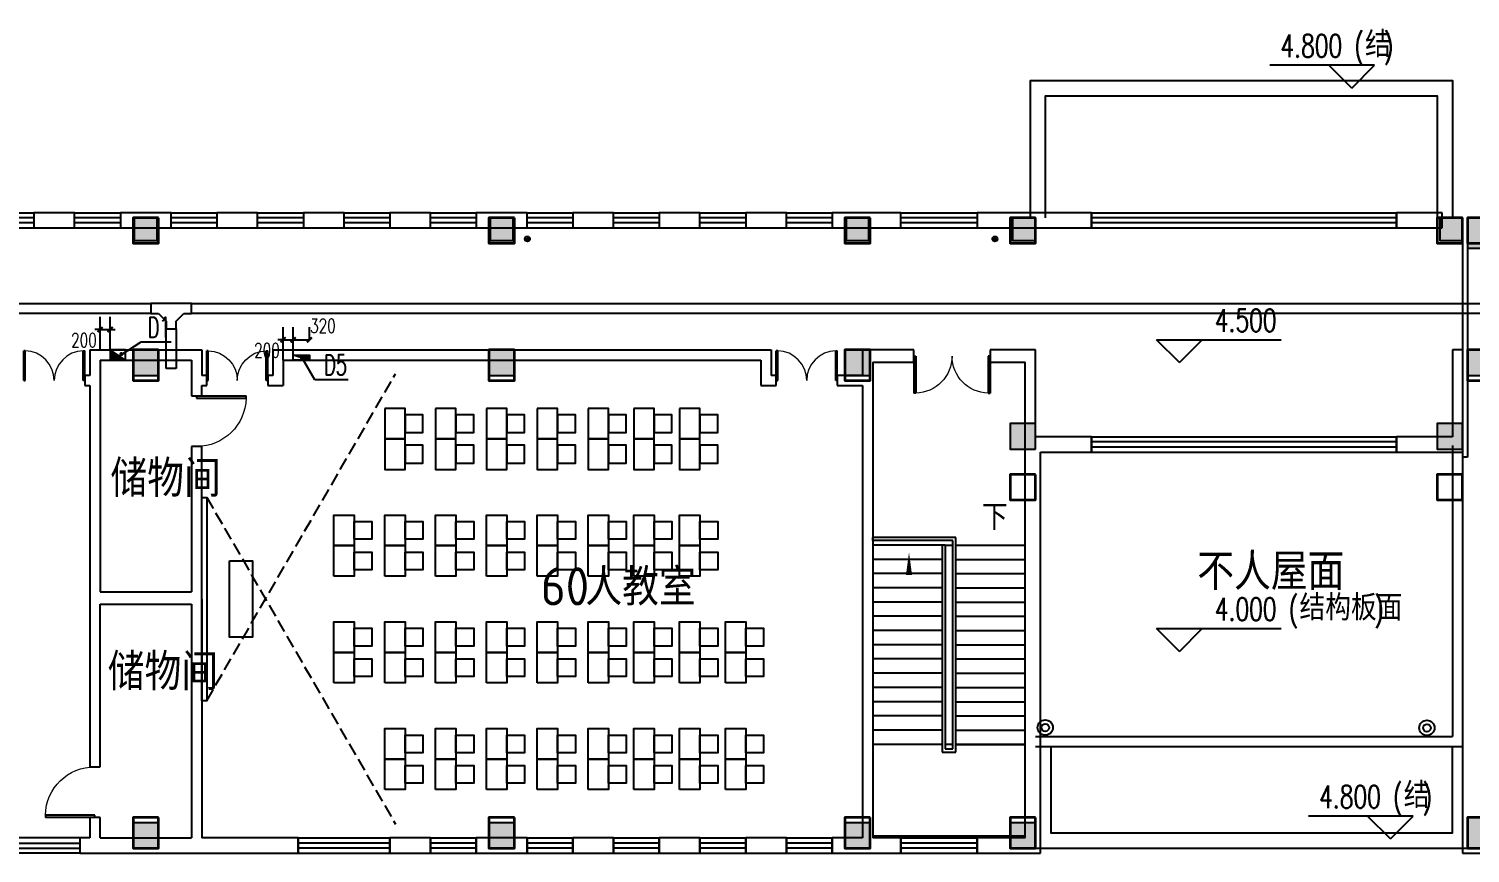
# Model space of a CAD drawing. Extents: x 0 to 302064749, y -59725395 to 1524223.
# Drawn here: x 210621080 to 213456080, y -22032654 to -20410938 of the extents above; entities that cross this region are included whole.
import ezdxf

# ---------------------------------------------------------------- set-up
doc = ezdxf.new("R2010")
doc.units = 0
doc.header["$LTSCALE"] = 1000
doc.linetypes.add('DASH', pattern=[0.35, 0.25, -0.1])
for name, color, linetype in [('0-底图', 7, 'Continuous'), ('A-ANNO-IDEN-LEVL', 3, 'Continuous'), ('A-ANNO-TXT', 7, 'Continuous'), ('CABLETRAY', 4, 'Continuous'), ('COLU', 7, 'Continuous'), ('COLU_HATCH', 251, 'Continuous'), ('DIM_ELEV', 3, 'Continuous'), ('DIM_SYMB', 3, 'Continuous'), ('DOOR_FIRE', 4, 'Continuous'), ('PUB_TEXT', 7, 'Continuous'), ('STAIR', 2, 'Continuous'), ('TEXT', 7, 'Continuous'), ('WALL', 2, 'Continuous'), ('WINDOW', 4, 'Continuous'), ('家具', 8, 'Continuous'), ('排水', 153, 'Continuous'), ('构造做法', 140, 'Continuous'), ('电洞建筑', 20, 'Continuous'), ('看线', 30, 'Continuous')]:
    doc.layers.add(name, color=color, linetype=linetype)
doc.layers.add('砼柱', color=2, linetype='Continuous', lineweight=35)
doc.styles.add('_TCH_DIM', font='SIMPLEX', dxfattribs={"width": 0.8, "height": 5, "bigfont": 'HZTXT'})
doc.styles.add('_TEL_DIM', font='simplex.shx', dxfattribs={"width": 0.8, "height": 3.5, "bigfont": 'gbcbig.shx'})
doc.styles.add('A_DIM_T3', font='simplex.shx', dxfattribs={"width": 0.7, "bigfont": 'gbcbig.shx'})
doc.styles.get("Standard").update_dxf_attribs({"font": 'geniso.shx', "bigfont": 'hztxt.shx'})
doc.dimstyles.new('_TCH_ARCH&&100', dxfattribs={"dimtxt": 280, "dimasz": 100, "dimexe": 250, "dimexo": 300, "dimgap": 135, "dimtad": 1, "dimdec": 0, "dimzin": 0, "dimdsep": 46, "dimtxsty": 'A_DIM_T3', "dimblk": 'ARCHTICK', "dimcen": 0.09, "dimclrt": 7, "dimazin": 2, "dimtfac": 1, "dimtdec": 0, "dimtix": 1, "dimtmove": 2, "dimatfit": 3, "dimfxl": 150, "dimtolj": 1, "dimtzin": 0, "dimarcsym": 0})

# ---------------------------------------------------------------- blocks, each defined once
blk = doc.blocks.new('js')
at = {"layer": '家具', "linetype": 'DASH'}
for points in [[(569568, 805988), (573281, 812418)], [(569568, 809988), (573281, 803558)]]:
    blk.add_lwpolyline(points, dxfattribs=at)
at = {"layer": '家具'}
for points in [[(573068, 811738), (573068, 811138), (573468, 811138), (573468, 811738)], [(574068, 811738), (574068, 811138), (574468, 811138), (574468, 811738)], [(575068, 811738), (575068, 811138), (575468, 811138), (575468, 811738)], [(576068, 811738), (576068, 811138), (576468, 811138), (576468, 811738)], [(577068, 811738), (577068, 811138), (577468, 811138), (577468, 811738)], [(577968, 811738), (577968, 811138), (578368, 811138), (578368, 811738)], [(578868, 811738), (578868, 811138), (579268, 811138), (579268, 811738)], [(573468, 811613), (573468, 811263), (573818, 811263), (573818, 811613)], [(574468, 811613), (574468, 811263), (574818, 811263), (574818, 811613)], [(575468, 811613), (575468, 811263), (575818, 811263), (575818, 811613)], [(576468, 811613), (576468, 811263), (576818, 811263), (576818, 811613)], [(577468, 811613), (577468, 811263), (577818, 811263), (577818, 811613)], [(578368, 811613), (578368, 811263), (578718, 811263), (578718, 811613)], [(579268, 811613), (579268, 811263), (579618, 811263), (579618, 811613)], [(573068, 811138), (573068, 810538), (573468, 810538), (573468, 811138)], [(574068, 811138), (574068, 810538), (574468, 810538), (574468, 811138)], [(575068, 811138), (575068, 810538), (575468, 810538), (575468, 811138)], [(576068, 811138), (576068, 810538), (576468, 810538), (576468, 811138)], [(577068, 811138), (577068, 810538), (577468, 810538), (577468, 811138)], [(577968, 811138), (577968, 810538), (578368, 810538), (578368, 811138)], [(578868, 811138), (578868, 810538), (579268, 810538), (579268, 811138)], [(573468, 811013), (573468, 810663), (573818, 810663), (573818, 811013)], [(574468, 811013), (574468, 810663), (574818, 810663), (574818, 811013)], [(575468, 811013), (575468, 810663), (575818, 810663), (575818, 811013)], [(576468, 811013), (576468, 810663), (576818, 810663), (576818, 811013)], [(577468, 811013), (577468, 810663), (577818, 810663), (577818, 811013)], [(578368, 811013), (578368, 810663), (578718, 810663), (578718, 811013)], [(579268, 811013), (579268, 810663), (579618, 810663), (579618, 811013)], [(569468, 805988), (569468, 809988), (569568, 809988), (569568, 805988)], [(572068, 809038), (572068, 809638), (572468, 809638), (572468, 809038)], [(572468, 809163), (572468, 809513), (572818, 809513), (572818, 809163)], [(573068, 809038), (573068, 809638), (573468, 809638), (573468, 809038)], [(573468, 809163), (573468, 809513), (573818, 809513), (573818, 809163)], [(574068, 809038), (574068, 809638), (574468, 809638), (574468, 809038)], [(574468, 809163), (574468, 809513), (574818, 809513), (574818, 809163)], [(575068, 809038), (575068, 809638), (575468, 809638), (575468, 809038)], [(575468, 809163), (575468, 809513), (575818, 809513), (575818, 809163)], [(576068, 809038), (576068, 809638), (576468, 809638), (576468, 809038)], [(576468, 809163), (576468, 809513), (576818, 809513), (576818, 809163)], [(577068, 809038), (577068, 809638), (577468, 809638), (577468, 809038)], [(577468, 809163), (577468, 809513), (577818, 809513), (577818, 809163)], [(577968, 809038), (577968, 809638), (578368, 809638), (578368, 809038)], [(578368, 809163), (578368, 809513), (578718, 809513), (578718, 809163)], [(578868, 809038), (578868, 809638), (579268, 809638), (579268, 809038)], [(579268, 809163), (579268, 809513), (579618, 809513), (579618, 809163)], [(572068, 808438), (572068, 809038), (572468, 809038), (572468, 808438)], [(572468, 808563), (572468, 808913), (572818, 808913), (572818, 808563)], [(573068, 808438), (573068, 809038), (573468, 809038), (573468, 808438)], [(573468, 808563), (573468, 808913), (573818, 808913), (573818, 808563)], [(574068, 808438), (574068, 809038), (574468, 809038), (574468, 808438)], [(574468, 808563), (574468, 808913), (574818, 808913), (574818, 808563)], [(575068, 808438), (575068, 809038), (575468, 809038), (575468, 808438)], [(575468, 808563), (575468, 808913), (575818, 808913), (575818, 808563)], [(576068, 808438), (576068, 809038), (576468, 809038), (576468, 808438)], [(576468, 808563), (576468, 808913), (576818, 808913), (576818, 808563)], [(577068, 808438), (577068, 809038), (577468, 809038), (577468, 808438)], [(577468, 808563), (577468, 808913), (577818, 808913), (577818, 808563)], [(577968, 808438), (577968, 809038), (578368, 809038), (578368, 808438)], [(578368, 808563), (578368, 808913), (578718, 808913), (578718, 808563)], [(578868, 808438), (578868, 809038), (579268, 809038), (579268, 808438)], [(579268, 808563), (579268, 808913), (579618, 808913), (579618, 808563)], [(570018, 808738), (570468, 808738), (570468, 807238), (570018, 807238)], [(572068, 806938), (572068, 807538), (572468, 807538), (572468, 806938)], [(572468, 807063), (572468, 807413), (572818, 807413), (572818, 807063)], [(573068, 806938), (573068, 807538), (573468, 807538), (573468, 806938)], [(573468, 807063), (573468, 807413), (573818, 807413), (573818, 807063)], [(574068, 806938), (574068, 807538), (574468, 807538), (574468, 806938)], [(574468, 807063), (574468, 807413), (574818, 807413), (574818, 807063)], [(575068, 806938), (575068, 807538), (575468, 807538), (575468, 806938)], [(575468, 807063), (575468, 807413), (575818, 807413), (575818, 807063)], [(576068, 806938), (576068, 807538), (576468, 807538), (576468, 806938)], [(576468, 807063), (576468, 807413), (576818, 807413), (576818, 807063)], [(577068, 806938), (577068, 807538), (577468, 807538), (577468, 806938)], [(577468, 807063), (577468, 807413), (577818, 807413), (577818, 807063)], [(577968, 806938), (577968, 807538), (578368, 807538), (578368, 806938)], [(578368, 807063), (578368, 807413), (578718, 807413), (578718, 807063)], [(578868, 806938), (578868, 807538), (579268, 807538), (579268, 806938)], [(579268, 807063), (579268, 807413), (579618, 807413), (579618, 807063)], [(579768, 806938), (579768, 807538), (580168, 807538), (580168, 806938)], [(580168, 807063), (580168, 807413), (580518, 807413), (580518, 807063)], [(572068, 806338), (572068, 806938), (572468, 806938), (572468, 806338)], [(573068, 806338), (573068, 806938), (573468, 806938), (573468, 806338)], [(574068, 806338), (574068, 806938), (574468, 806938), (574468, 806338)], [(575068, 806338), (575068, 806938), (575468, 806938), (575468, 806338)], [(576068, 806338), (576068, 806938), (576468, 806938), (576468, 806338)], [(577068, 806338), (577068, 806938), (577468, 806938), (577468, 806338)], [(577968, 806338), (577968, 806938), (578368, 806938), (578368, 806338)], [(578868, 806338), (578868, 806938), (579268, 806938), (579268, 806338)], [(579768, 806338), (579768, 806938), (580168, 806938), (580168, 806338)], [(572468, 806463), (572468, 806813), (572818, 806813), (572818, 806463)], [(573468, 806463), (573468, 806813), (573818, 806813), (573818, 806463)], [(574468, 806463), (574468, 806813), (574818, 806813), (574818, 806463)], [(575468, 806463), (575468, 806813), (575818, 806813), (575818, 806463)], [(576468, 806463), (576468, 806813), (576818, 806813), (576818, 806463)], [(577468, 806463), (577468, 806813), (577818, 806813), (577818, 806463)], [(578368, 806463), (578368, 806813), (578718, 806813), (578718, 806463)], [(579268, 806463), (579268, 806813), (579618, 806813), (579618, 806463)], [(580168, 806463), (580168, 806813), (580518, 806813), (580518, 806463)], [(573068, 804838), (573068, 805438), (573468, 805438), (573468, 804838)], [(574068, 804838), (574068, 805438), (574468, 805438), (574468, 804838)], [(575068, 804838), (575068, 805438), (575468, 805438), (575468, 804838)], [(576068, 804838), (576068, 805438), (576468, 805438), (576468, 804838)], [(577068, 804838), (577068, 805438), (577468, 805438), (577468, 804838)], [(577968, 804838), (577968, 805438), (578368, 805438), (578368, 804838)], [(578868, 804838), (578868, 805438), (579268, 805438), (579268, 804838)], [(579768, 804838), (579768, 805438), (580168, 805438), (580168, 804838)], [(573468, 804963), (573468, 805313), (573818, 805313), (573818, 804963)], [(574468, 804963), (574468, 805313), (574818, 805313), (574818, 804963)], [(575468, 804963), (575468, 805313), (575818, 805313), (575818, 804963)], [(576468, 804963), (576468, 805313), (576818, 805313), (576818, 804963)], [(577468, 804963), (577468, 805313), (577818, 805313), (577818, 804963)], [(578368, 804963), (578368, 805313), (578718, 805313), (578718, 804963)], [(579268, 804963), (579268, 805313), (579618, 805313), (579618, 804963)], [(580168, 804963), (580168, 805313), (580518, 805313), (580518, 804963)], [(573068, 804238), (573068, 804838), (573468, 804838), (573468, 804238)], [(573468, 804363), (573468, 804713), (573818, 804713), (573818, 804363)], [(574068, 804238), (574068, 804838), (574468, 804838), (574468, 804238)], [(574468, 804363), (574468, 804713), (574818, 804713), (574818, 804363)], [(575068, 804238), (575068, 804838), (575468, 804838), (575468, 804238)], [(575468, 804363), (575468, 804713), (575818, 804713), (575818, 804363)], [(576068, 804238), (576068, 804838), (576468, 804838), (576468, 804238)], [(576468, 804363), (576468, 804713), (576818, 804713), (576818, 804363)], [(577068, 804238), (577068, 804838), (577468, 804838), (577468, 804238)], [(577468, 804363), (577468, 804713), (577818, 804713), (577818, 804363)], [(577968, 804238), (577968, 804838), (578368, 804838), (578368, 804238)], [(578368, 804363), (578368, 804713), (578718, 804713), (578718, 804363)], [(578868, 804238), (578868, 804838), (579268, 804838), (579268, 804238)], [(579268, 804363), (579268, 804713), (579618, 804713), (579618, 804363)], [(579768, 804238), (579768, 804838), (580168, 804838), (580168, 804238)], [(580168, 804363), (580168, 804713), (580518, 804713), (580518, 804363)]]:
    blk.add_lwpolyline(points, close=True, dxfattribs=at)
blk = doc.blocks.new('ng')
at = {"layer": '排水'}
for p, q in [((345991, 781358), (346091, 781358)), ((346041, 781408), (346041, 781308))]:
    blk.add_line(p, q, dxfattribs=at)
blk.add_circle((346041, 781358), 50, dxfattribs=at)
blk = doc.blocks.new('np')
at = {"layer": '排水'}
for radius in [150, 75]:
    blk.add_circle((345955, 781714), radius, dxfattribs=at)
blk = doc.blocks.new('222222')
at = {"layer": 'COLU_HATCH'}
h = blk.add_hatch(color=256, dxfattribs=at)
h.dxf.hatch_style = 1
h.paths.add_polyline_path([(1271317, 1040141), (1271317, 1040591), (1270867, 1040591), (1270867, 1040141)])
h = blk.add_hatch(color=256, dxfattribs=at)
h.dxf.hatch_style = 1
h.paths.add_polyline_path([(1278317, 1040141), (1278317, 1040591), (1277867, 1040591), (1277867, 1040141)])
h = blk.add_hatch(color=256, dxfattribs=at)
h.dxf.hatch_style = 1
h.paths.add_polyline_path([(1285317, 1040141), (1285317, 1040591), (1284867, 1040591), (1284867, 1040141)])
h = blk.add_hatch(color=256, dxfattribs=at)
h.dxf.hatch_style = 1
h.paths.add_polyline_path([(1288592, 1040141), (1288592, 1040591), (1288142, 1040591), (1288142, 1040141)])
h = blk.add_hatch(color=256, dxfattribs=at)
h.dxf.hatch_style = 1
h.paths.add_polyline_path([(1296992, 1040141), (1296992, 1040591), (1296542, 1040591), (1296542, 1040141)])
h = blk.add_hatch(color=256, dxfattribs=at)
h.dxf.hatch_style = 1
h.paths.add_polyline_path([(1297642, 1039991), (1297642, 1040591), (1297092, 1040591), (1297092, 1039991)])
h = blk.add_hatch(color=256, dxfattribs=at)
h.dxf.hatch_style = 1
h.paths.add_polyline_path([(1271342, 1037491), (1271342, 1037991), (1270842, 1037991), (1270842, 1037491)])
h = blk.add_hatch(color=256, dxfattribs=at)
h.dxf.hatch_style = 1
h.paths.add_polyline_path([(1278342, 1037491), (1278342, 1037991), (1277842, 1037991), (1277842, 1037491)])
h = blk.add_hatch(color=256, dxfattribs=at)
h.dxf.hatch_style = 1
h.paths.add_polyline_path([(1285342, 1037491), (1285342, 1037991), (1284842, 1037991), (1284842, 1037491)])
h = blk.add_hatch(color=256, dxfattribs=at)
h.dxf.hatch_style = 1
h.paths.add_polyline_path([(1297592, 1037491), (1297592, 1037991), (1297092, 1037991), (1297092, 1037491)])
h = blk.add_hatch(color=256, dxfattribs=at)
h.dxf.hatch_style = 1
h.paths.add_polyline_path([(1288592, 1036041), (1288592, 1036541), (1288092, 1036541), (1288092, 1036041)])
h = blk.add_hatch(color=256, dxfattribs=at)
h.dxf.hatch_style = 1
h.paths.add_polyline_path([(1296992, 1036041), (1296992, 1036541), (1296492, 1036541), (1296492, 1036041)])
h = blk.add_hatch(color=256, dxfattribs=at)
h.dxf.hatch_style = 1
h.paths.add_polyline_path([(1271342, 1028191), (1271342, 1028691), (1270842, 1028691), (1270842, 1028191)])
h = blk.add_hatch(color=256, dxfattribs=at)
h.dxf.hatch_style = 1
h.paths.add_polyline_path([(1278342, 1028191), (1278342, 1028691), (1277842, 1028691), (1277842, 1028191)])
h = blk.add_hatch(color=256, dxfattribs=at)
h.dxf.hatch_style = 1
h.paths.add_polyline_path([(1285342, 1028191), (1285342, 1028691), (1284842, 1028691), (1284842, 1028191)])
h = blk.add_hatch(color=256, dxfattribs=at)
h.dxf.hatch_style = 1
h.paths.add_polyline_path([(1288592, 1028191), (1288592, 1028691), (1288092, 1028691), (1288092, 1028191)])
h = blk.add_hatch(color=256, dxfattribs=at)
h.dxf.hatch_style = 1
h.paths.add_polyline_path([(1297642, 1028191), (1297642, 1028791), (1297092, 1028791), (1297092, 1028191)])
at = {"layer": 'COLU'}
for points in [[(1271317, 1040141), (1271317, 1040591), (1270867, 1040591), (1270867, 1040141)], [(1278317, 1040141), (1278317, 1040591), (1277867, 1040591), (1277867, 1040141)], [(1285317, 1040141), (1285317, 1040591), (1284867, 1040591), (1284867, 1040141)], [(1288592, 1040141), (1288592, 1040591), (1288142, 1040591), (1288142, 1040141)], [(1296992, 1040141), (1296992, 1040591), (1296542, 1040591), (1296542, 1040141)], [(1297642, 1039991), (1297642, 1040591), (1297092, 1040591), (1297092, 1039991)], [(1271342, 1037491), (1271342, 1037991), (1270842, 1037991), (1270842, 1037491)], [(1278342, 1037491), (1278342, 1037991), (1277842, 1037991), (1277842, 1037491)], [(1285342, 1037491), (1285342, 1037991), (1284842, 1037991), (1284842, 1037491)], [(1297592, 1037491), (1297592, 1037991), (1297092, 1037991), (1297092, 1037491)], [(1288592, 1036041), (1288592, 1036541), (1288092, 1036541), (1288092, 1036041)], [(1296992, 1036041), (1296992, 1036541), (1296492, 1036541), (1296492, 1036041)], [(1271342, 1028191), (1271342, 1028691), (1270842, 1028691), (1270842, 1028191)], [(1278342, 1028191), (1278342, 1028691), (1277842, 1028691), (1277842, 1028191)], [(1285342, 1028191), (1285342, 1028691), (1284842, 1028691), (1284842, 1028191)], [(1288592, 1028191), (1288592, 1028691), (1288092, 1028691), (1288092, 1028191)], [(1297642, 1028191), (1297642, 1028791), (1297092, 1028791), (1297092, 1028191)]]:
    blk.add_lwpolyline(points, close=True, dxfattribs=at)
blk = doc.blocks.new('sad')
at = {"layer": '砼柱', "lineweight": 35}
for points in [[(2849458, 517356), (2848958, 517356), (2848958, 516856), (2849458, 516856)], [(2856458, 517356), (2855958, 517356), (2855958, 516856), (2856458, 516856)], [(2863458, 517356), (2862958, 517356), (2862958, 516856), (2863458, 516856)], [(2866708, 517356), (2866208, 517356), (2866208, 516856), (2866708, 516856)], [(2875108, 517356), (2874608, 517356), (2874608, 516856), (2875108, 516856)], [(2875708, 517356), (2875208, 517356), (2875208, 516856), (2875708, 516856)], [(2849458, 514756), (2848958, 514756), (2848958, 514156), (2849458, 514156)], [(2856458, 514756), (2855958, 514756), (2855958, 514156), (2856458, 514156)], [(2863458, 514756), (2862958, 514756), (2862958, 514156), (2863458, 514156)], [(2875708, 514756), (2875208, 514756), (2875208, 514156), (2875708, 514156)], [(2866708, 512306), (2866208, 512306), (2866208, 511806), (2866708, 511806)], [(2875108, 512306), (2874608, 512306), (2874608, 511806), (2875108, 511806)], [(2849458, 505556), (2848958, 505556), (2848958, 504956), (2849458, 504956)], [(2856458, 505556), (2855958, 505556), (2855958, 504956), (2856458, 504956)], [(2863458, 505556), (2862958, 505556), (2862958, 504956), (2863458, 504956)], [(2866708, 505556), (2866208, 505556), (2866208, 504956), (2866708, 504956)], [(2875708, 505556), (2875208, 505556), (2875208, 504956), (2875708, 504956)]]:
    blk.add_lwpolyline(points, close=True, dxfattribs=at)
blk = doc.blocks.new('A$C70683537')
at = {"layer": 'TEXT'}
blk.add_blockref('sad', (-2821208, -503056), dxfattribs=at)
blk = doc.blocks.new('$DorLib2D$00000001')
for p, q in [((0.45, 0.975), (0.5, 0.975)), ((0.45, 0), (0.45, 0.975)), ((0.5, 0), (0.5, 0.975)), ((0.5, 0), (0.45, 0))]:
    blk.add_line(p, q)
at = {"lineweight": 13}
blk.add_arc((0.475, 0), 0.975, 91.4693, 180, dxfattribs=at)
blk = doc.blocks.new('$WINLIB2D$00000001')
at = {"color": 0}
for points in [[(-0.5, 0.5), (-0.5, -0.5)], [(-0.5, 0.5), (0.5, 0.5)], [(0.5, -0.5), (0.5, 0.5)], [(0.5, 0.1667), (-0.5, 0.1667)], [(0.5, -0.1667), (-0.5, -0.1667)], [(-0.5, -0.5), (0.5, -0.5)]]:
    blk.add_lwpolyline(points, dxfattribs=at)
blk = doc.blocks.new('$DorLib2D$00000002')
for p, q in [((-0.5, 0), (-0.5, 0.4875)), ((-0.475, 0.4875), (-0.5, 0.4875)), ((-0.475, 0), (-0.475, 0.4875)), ((0.475, 0), (0.475, 0.4875)), ((0.475, 0.4875), (0.5, 0.4875)), ((0.5, 0), (0.5, 0.4875)), ((-0.5, 0), (-0.475, 0)), ((0.5, 0), (0.475, 0))]:
    blk.add_line(p, q)
at = {"lineweight": 13}
for centre, start, end in [((-0.4875, 0), 0, 88.53072), ((0.4875, 0), 91.46928, 180)]:
    blk.add_arc(centre, 0.4875, start, end, dxfattribs=at)
blk = doc.blocks.new('jgfjh')
at = {"layer": 'A-ANNO-IDEN-LEVL'}
for p, q in [((1114382.2, -173593.4), (1112322.2, -173593.4)), ((1113932.2, -174043.4), (1113482.2, -173593.4)), ((1113932.2, -174043.4), (1114382.2, -173593.4)), ((1115143, -188362.9), (1113083, -188362.9)), ((1114693, -188812.9), (1114243, -188362.9)), ((1114693, -188812.9), (1115143, -188362.9))]:
    blk.add_line(p, q, dxfattribs=at)
at = {"layer": 'DIM_ELEV'}
for p, q in [((1110542.8, -179441.9), (1110092.8, -178991.9)), ((1110092.8, -178991.9), (1112543.8, -178991.9)), ((1110542.8, -179441.9), (1110992.8, -178991.9)), ((1110542.8, -185123.9), (1110092.8, -184673.9)), ((1110092.8, -184673.9), (1112543.8, -184673.9)), ((1110542.8, -185123.9), (1110992.8, -184673.9))]:
    blk.add_line(p, q, dxfattribs=at)
at = {"layer": 'DIM_SYMB'}
blk.add_lwpolyline([(1106798.8, -182893.4, 0, 0, 0), (1106798.8, -187853.4, 0, 0, 0), (1105223.8, -187853.4, 0, 0, 0), (1105223.8, -183173.4, 0, 120, 0), (1105223.8, -183623.4, 0, 0, 0)], format="xyseb", dxfattribs=at)
at = {"layer": 'STAIR'}
for p, q in [((1106146.3, -182883.4), (1104511.3, -182883.4)), ((1104511.3, -182943.4), (1104511.3, -182883.4)), ((1106086.3, -182943.4), (1104511.3, -182943.4)), ((1104511.3, -183033.4), (1104511.3, -186953.4)), ((1105876.3, -183033.4), (1104511.3, -183033.4)), ((1105936.3, -183033.4), (1105876.3, -183033.4)), ((1105876.3, -183033.4), (1105876.3, -187103.4)), ((1105936.3, -183033.4), (1105876.3, -183033.4)), ((1105936.3, -183033.4), (1105936.3, -186953.4)), ((1105936.3, -183033.4), (1105936.3, -187043.4)), ((1105936.3, -183033.4), (1106086.3, -183033.4)), ((1106086.3, -187043.4), (1106086.3, -182943.4)), ((1106086.3, -186953.4), (1106086.3, -183033.4)), ((1106146.3, -187103.4), (1106146.3, -182883.4)), ((1106146.3, -183033.4), (1107511.3, -183033.4)), ((1107511.3, -186953.4), (1107511.3, -183033.4)), ((1105876.3, -183313.4), (1104511.3, -183313.4)), ((1106146.3, -183313.4), (1107511.3, -183313.4)), ((1105876.3, -183593.4), (1104511.3, -183593.4)), ((1106146.3, -183593.4), (1107511.3, -183593.4)), ((1105876.3, -183873.4), (1104511.3, -183873.4)), ((1106146.3, -183873.4), (1107511.3, -183873.4)), ((1105876.3, -184153.4), (1104511.3, -184153.4)), ((1106146.3, -184153.4), (1107511.3, -184153.4)), ((1105876.3, -184433.4), (1104511.3, -184433.4)), ((1106146.3, -184433.4), (1107511.3, -184433.4)), ((1105876.3, -184713.4), (1104511.3, -184713.4)), ((1106146.3, -184713.4), (1107511.3, -184713.4)), ((1105876.3, -184993.4), (1104511.3, -184993.4)), ((1106146.3, -184993.4), (1107511.3, -184993.4)), ((1105876.3, -185273.4), (1104511.3, -185273.4)), ((1106146.3, -185273.4), (1107511.3, -185273.4)), ((1105876.3, -185553.4), (1104511.3, -185553.4)), ((1106146.3, -185553.4), (1107511.3, -185553.4)), ((1105876.3, -185833.4), (1104511.3, -185833.4)), ((1106146.3, -185833.4), (1107511.3, -185833.4)), ((1105876.3, -186113.4), (1104511.3, -186113.4)), ((1106146.3, -186113.4), (1107511.3, -186113.4)), ((1105876.3, -186393.4), (1104511.3, -186393.4)), ((1106146.3, -186393.4), (1107511.3, -186393.4)), ((1105876.3, -186673.4), (1104511.3, -186673.4)), ((1106146.3, -186673.4), (1107511.3, -186673.4)), ((1105876.3, -186953.4), (1104511.3, -186953.4)), ((1104511.3, -186953.4), (1104511.3, -188753.4)), ((1105876.3, -186953.4), (1104511.3, -186953.4)), ((1105876.3, -187103.4), (1106146.3, -187103.4)), ((1106086.3, -186953.4), (1105936.3, -186953.4)), ((1105936.3, -187043.4), (1106086.3, -187043.4)), ((1106146.3, -186953.4), (1107511.3, -186953.4)), ((1107511.3, -186953.4), (1106146.3, -186953.4)), ((1107511.3, -188753.4), (1107511.3, -186953.4)), ((1104511.3, -188753.4), (1107511.3, -188753.4))]:
    blk.add_line(p, q, dxfattribs=at)
at = {"layer": 'WALL'}
for p, q in [((1088811.3, -176493.4), (1088011.3, -176493.4)), ((1088011.3, -176493.4), (1088011.3, -176793.4)), ((1088811.3, -176793.4), (1088811.3, -176493.4)), ((1090711.3, -176493.4), (1089711.3, -176493.4)), ((1089711.3, -176493.4), (1089711.3, -176793.4)), ((1090711.3, -176793.4), (1090711.3, -176493.4)), ((1092411.3, -176493.4), (1091611.3, -176493.4)), ((1091611.3, -176493.4), (1091611.3, -176793.4)), ((1092411.3, -176793.4), (1092411.3, -176493.4)), ((1094111.3, -176493.4), (1093311.3, -176493.4)), ((1093311.3, -176493.4), (1093311.3, -176793.4)), ((1094111.3, -176793.4), (1094111.3, -176493.4)), ((1095811.3, -176493.4), (1095011.3, -176493.4)), ((1095011.3, -176493.4), (1095011.3, -176793.4)), ((1095811.3, -176793.4), (1095811.3, -176493.4)), ((1097711.3, -176493.4), (1096711.3, -176493.4)), ((1096711.3, -176493.4), (1096711.3, -176793.4)), ((1097711.3, -176793.4), (1097711.3, -176493.4)), ((1099411.3, -176493.4), (1098611.3, -176493.4)), ((1098611.3, -176493.4), (1098611.3, -176793.4)), ((1099411.3, -176793.4), (1099411.3, -176493.4)), ((1101111.3, -176493.4), (1100311.3, -176493.4)), ((1100311.3, -176493.4), (1100311.3, -176793.4)), ((1101111.3, -176793.4), (1101111.3, -176493.4)), ((1102811.3, -176493.4), (1102011.3, -176493.4)), ((1102011.3, -176493.4), (1102011.3, -176793.4)), ((1102811.3, -176793.4), (1102811.3, -176493.4)), ((1105061.3, -176493.4), (1103711.3, -176493.4)), ((1103711.3, -176493.4), (1103711.3, -176793.4)), ((1105061.3, -176793.4), (1105061.3, -176493.4)), ((1108811.3, -176493.4), (1106561.3, -176493.4)), ((1106561.3, -176493.4), (1106561.3, -176793.4)), ((1108811.3, -176793.4), (1108811.3, -176493.4)), ((1115711.3, -176493.4), (1114811.3, -176493.4)), ((1114811.3, -176493.4), (1114811.3, -176793.4)), ((1115711.3, -176793.4), (1115711.3, -176493.4)), ((1088011.3, -176793.4), (1088811.3, -176793.4)), ((1089711.3, -176793.4), (1090711.3, -176793.4)), ((1091611.3, -176793.4), (1092411.3, -176793.4)), ((1093311.3, -176793.4), (1094111.3, -176793.4)), ((1095011.3, -176793.4), (1095811.3, -176793.4)), ((1096711.3, -176793.4), (1097711.3, -176793.4)), ((1098611.3, -176793.4), (1099411.3, -176793.4)), ((1100311.3, -176793.4), (1101111.3, -176793.4)), ((1102011.3, -176793.4), (1102811.3, -176793.4)), ((1103711.3, -176793.4), (1105061.3, -176793.4)), ((1106561.3, -176793.4), (1108811.3, -176793.4)), ((1114811.3, -176793.4), (1115711.3, -176793.4)), ((1089111.3, -179193.4), (1091311.3, -179193.4)), ((1089111.3, -179193.4), (1089111.3, -179693.4)), ((1089311.3, -179393.4), (1091111.3, -179393.4)), ((1089311.3, -179393.4), (1089311.3, -179793.4)), ((1091111.3, -179393.4), (1091111.3, -179793.4)), ((1091311.3, -179193.4), (1091311.3, -179693.4)), ((1092711.3, -179193.4), (1102511.3, -179193.4)), ((1092711.3, -179193.4), (1092711.3, -179693.4)), ((1092911.3, -179393.4), (1102311.3, -179393.4)), ((1092911.3, -179393.4), (1092911.3, -179893.4)), ((1102311.3, -179393.4), (1102311.3, -179893.4)), ((1102511.3, -179193.4), (1102511.3, -179693.4)), ((1104311.3, -179193.4), (1104311.3, -179693.4)), ((1105319.9, -179193.4), (1104311.3, -179193.4)), ((1104511.3, -179433.4), (1104511.3, -179793.4)), ((1104511.3, -179433.4), (1105319.9, -179433.4)), ((1105319.9, -179433.4), (1105319.9, -179193.4)), ((1107711.3, -179193.4), (1106819.9, -179193.4)), ((1106819.9, -179193.4), (1106819.9, -179433.4)), ((1106819.9, -179433.4), (1107511.3, -179433.4)), ((1107511.3, -181003.4), (1107511.3, -179433.4)), ((1107711.3, -180903.4), (1107711.3, -179193.4)), ((1115911.3, -179193.4), (1115911.3, -180903.4)), ((1116111.3, -179193.4), (1115911.3, -179193.4)), ((1116111.3, -179193.4), (1116111.3, -181203.4)), ((1117561.3, -179193.4), (1116211.3, -179193.4)), ((1116211.3, -179193.4), (1116211.3, -181303.4)), ((1089111.3, -179693.4), (1089011.3, -179693.4)), ((1089011.3, -179693.4), (1089011.3, -179893.4)), ((1091411.3, -179693.4), (1091311.3, -179693.4)), ((1091411.3, -179893.4), (1091411.3, -179693.4)), ((1092711.3, -179693.4), (1092611.3, -179693.4)), ((1092611.3, -179693.4), (1092611.3, -179893.4)), ((1102611.3, -179693.4), (1102511.3, -179693.4)), ((1102611.3, -179893.4), (1102611.3, -179693.4)), ((1104311.3, -179693.4), (1103811.3, -179693.4)), ((1103811.3, -179693.4), (1103811.3, -179893.4)), ((1089011.3, -179893.4), (1089111.3, -179893.4)), ((1089111.3, -179893.4), (1089111.3, -184094.8)), ((1089311.3, -179793.4), (1089311.3, -183954.8)), ((1091111.3, -179793.4), (1091111.3, -180093.4)), ((1091311.3, -179893.4), (1091411.3, -179893.4)), ((1091311.3, -180093.4), (1091311.3, -179893.4)), ((1092611.3, -179893.4), (1092911.3, -179893.4)), ((1102311.3, -179893.4), (1102611.3, -179893.4)), ((1103811.3, -179893.4), (1104311.3, -179893.4)), ((1104311.3, -179893.4), (1104311.3, -188793.4)), ((1104511.3, -179793.4), (1104511.3, -188793.4)), ((1091111.3, -180093.4), (1091311.3, -180093.4)), ((1091311.3, -181093.4), (1091111.3, -181093.4)), ((1091111.3, -181093.4), (1091111.3, -183954.8)), ((1091311.3, -184094.8), (1091311.3, -181093.4)), ((1107511.3, -188793.4), (1107511.3, -181003.4)), ((1108811.3, -180903.4), (1107711.3, -180903.4)), ((1108811.3, -181203.4), (1108811.3, -180903.4)), ((1115911.3, -180903.4), (1114811.3, -180903.4)), ((1114811.3, -180903.4), (1114811.3, -181203.4)), ((1107811.3, -189093.4), (1107811.3, -181203.4)), ((1107811.3, -181203.4), (1108811.3, -181203.4)), ((1114811.3, -181203.4), (1116111.3, -181203.4)), ((1116211.3, -181303.4), (1116111.3, -181303.4)), ((1116111.3, -181303.4), (1116111.3, -182893.4)), ((1116111.3, -182893.4), (1116111.3, -189093.4)), ((1089311.3, -183954.8), (1091111.3, -183954.8)), ((1089111.3, -184094.8), (1089111.3, -187393.4)), ((1089311.3, -184194.8), (1091111.3, -184194.8)), ((1089311.3, -187393.4), (1089311.3, -184194.8)), ((1091111.3, -184194.8), (1091111.3, -188793.4)), ((1091311.3, -184094.8), (1091311.3, -188793.4)), ((1089111.3, -187393.4), (1089311.3, -187393.4)), ((1089311.3, -188393.4), (1089111.3, -188393.4)), ((1089111.3, -188393.4), (1089111.3, -188793.4)), ((1089311.3, -188793.4), (1089311.3, -188393.4)), ((1089111.3, -188793.4), (1088911.3, -188793.4)), ((1088911.3, -188793.4), (1088911.3, -189093.4)), ((1089311.3, -188793.4), (1091111.3, -188793.4)), ((1093211.3, -188793.4), (1091311.3, -188793.4)), ((1093211.3, -189093.4), (1093211.3, -188793.4)), ((1095811.3, -188793.4), (1095011.3, -188793.4)), ((1095011.3, -188793.4), (1095011.3, -189093.4)), ((1095811.3, -189093.4), (1095811.3, -188793.4)), ((1097711.3, -188793.4), (1096711.3, -188793.4)), ((1096711.3, -188793.4), (1096711.3, -189093.4)), ((1097711.3, -189093.4), (1097711.3, -188793.4)), ((1099411.3, -188793.4), (1098611.3, -188793.4)), ((1098611.3, -188793.4), (1098611.3, -189093.4)), ((1099411.3, -189093.4), (1099411.3, -188793.4)), ((1101111.3, -188793.4), (1100311.3, -188793.4)), ((1100311.3, -188793.4), (1100311.3, -189093.4)), ((1101111.3, -189093.4), (1101111.3, -188793.4)), ((1102811.3, -188793.4), (1102011.3, -188793.4)), ((1102011.3, -188793.4), (1102011.3, -189093.4)), ((1102811.3, -189093.4), (1102811.3, -188793.4)), ((1104311.3, -188793.4), (1103711.3, -188793.4)), ((1103711.3, -188793.4), (1103711.3, -189093.4)), ((1105061.3, -188793.4), (1104511.3, -188793.4)), ((1105061.3, -189093.4), (1105061.3, -188793.4)), ((1107511.3, -188793.4), (1106561.3, -188793.4)), ((1106561.3, -188793.4), (1106561.3, -189093.4)), ((1088911.3, -189093.4), (1089211.3, -189093.4)), ((1089211.3, -189093.4), (1091211.3, -189093.4)), ((1091211.3, -189093.4), (1093211.3, -189093.4)), ((1095011.3, -189093.4), (1095811.3, -189093.4)), ((1096711.3, -189093.4), (1097711.3, -189093.4)), ((1098611.3, -189093.4), (1099411.3, -189093.4)), ((1100311.3, -189093.4), (1101111.3, -189093.4)), ((1102011.3, -189093.4), (1102811.3, -189093.4)), ((1103711.3, -189093.4), (1104411.3, -189093.4)), ((1104411.3, -189093.4), (1105061.3, -189093.4)), ((1106561.3, -189093.4), (1107811.3, -189093.4)), ((1116111.3, -189093.4), (1117861.3, -189093.4))]:
    blk.add_line(p, q, dxfattribs=at)
at = {"layer": '构造做法'}
for points in [[(1107611.3, -176593.4), (1107611.3, -173893.4), (1115910.9, -173893.4), (1115910.9, -176593.4)], [(1107911.3, -176593.4), (1107911.3, -174193.4), (1115610.9, -174193.4), (1115610.9, -176593.4)], [(1108011.3, -186994.8), (1108011.3, -188693.4), (1115911.3, -188693.4), (1115911.3, -186994.8)], [(1107711.3, -188993.4), (1107711.3, -188993.4), (1116211.3, -188993.4), (1116211.3, -188993.4)]]:
    blk.add_lwpolyline(points, dxfattribs=at)
at = {"layer": '看线', "linetype": 'Continuous'}
for p, q in [((1116111.3, -176593.4), (1116111.3, -179193.4)), ((1116211.3, -176593.4), (1116211.3, -179193.4)), ((1115911.3, -181073.4), (1115911.3, -186794.8)), ((1116111.3, -181073.4), (1116111.3, -186994.8)), ((1107711.3, -186794.8), (1115911.3, -186794.8)), ((1107711.3, -186994.8), (1116111.3, -186994.8))]:
    blk.add_line(p, q, dxfattribs=at)
for name, p in [('222222', (-180880.7, -1217184.4)), ('A$C70683537', (1062211.3, -190893.4))]:
    blk.add_blockref(name, p)
at = {"layer": 'DOOR_FIRE'}
for name, p, xscale, yscale, zscale, rotation in [('$DorLib2D$00000002', (1106069.9, -179313.4), 1500, -1500, 240, 1.6377196143037e-08), ('$DorLib2D$00000001', (1091211.3, -180593.4), -1000, 1000, 200, 269.9999999996713), ('$DorLib2D$00000001', (1089211.3, -187893.4), 1000, -1000, 200, 270.0000000003295)]:
    blk.add_blockref(name, p, dxfattribs=dict(at, xscale=xscale, yscale=yscale, zscale=zscale, rotation=rotation))
at = {"layer": 'WINDOW'}
for name, p, xscale, yscale, zscale, rotation in [('$WINLIB2D$00000001', (1087561.3, -176643.4), 900, -300, 300, 1.642854430531262e-08), ('$WINLIB2D$00000001', (1089261.3, -176643.4), 900, -300, 300, 1.642854430531262e-08), ('$WINLIB2D$00000001', (1091161.3, -176643.4), 900, -300, 300, 1.642854430531262e-08), ('$WINLIB2D$00000001', (1092861.3, -176643.4), 900, -300, 300, 1.642854430531262e-08), ('$WINLIB2D$00000001', (1094561.3, -176643.4), 900, -300, 300, 1.642854430531262e-08), ('$WINLIB2D$00000001', (1096261.3, -176643.4), 900, -300, 300, 1.642854430531262e-08), ('$WINLIB2D$00000001', (1098161.3, -176643.4), 900, -300, 300, 1.642854430531262e-08), ('$WINLIB2D$00000001', (1099861.3, -176643.4), 900, -300, 300, 1.642854430531262e-08), ('$WINLIB2D$00000001', (1101561.3, -176643.4), 900, -300, 300, 1.642854430531262e-08), ('$WINLIB2D$00000001', (1103261.3, -176643.4), 900, -300, 300, 1.642854430531262e-08), ('$WINLIB2D$00000001', (1105811.3, -176643.4), 1500, -300, 300, 1.642854430531262e-08), ('$WINLIB2D$00000001', (1111811.3, -176643.4), 6000, 300, 300, 1.642854430531262e-08), ('$DorLib2D$00000002', (1088411.3, -179793.4), -1200, -1200, 200, 179.9999999822117), ('$DorLib2D$00000002', (1092011.3, -179793.4), -1200, 1200, 200, 1.778833080834374e-08), ('$DorLib2D$00000002', (1103211.3, -179793.4), -1200, -1200, 200, 179.9999999822141), ('$WINLIB2D$00000001', (1111811.3, -181053.4), 6000.000000216765, 300, 300, 1.63766998512822e-08), ('$WINLIB2D$00000001', (1088011.3, -188943.4), -1800, 300, 300, 1.581175190779049e-08), ('$WINLIB2D$00000001', (1094111.3, -188943.4), 1800, 300, 300, 1.58119424766905e-08), ('$WINLIB2D$00000001', (1096261.3, -188943.4), 900, 300, 300, 1.58119424766905e-08), ('$WINLIB2D$00000001', (1098161.3, -188943.4), 900, 300, 300, 1.58119424766905e-08), ('$WINLIB2D$00000001', (1099861.3, -188943.4), 900, 300, 300, 1.58119424766905e-08), ('$WINLIB2D$00000001', (1101561.3, -188943.4), 900, 300, 300, 1.58119424766905e-08), ('$WINLIB2D$00000001', (1103261.3, -188943.4), 900, 300, 300, 1.58119424766905e-08), ('$WINLIB2D$00000001', (1105811.3, -188943.4), 1500, 300, 300, 1.581127928531271e-08)]:
    blk.add_blockref(name, p, dxfattribs=dict(at, xscale=xscale, yscale=yscale, zscale=zscale, rotation=rotation))
at = {"layer": '家具'}
blk.add_blockref('js', (521843.1, -992081.8), dxfattribs=at)
at = {"layer": '排水'}
for name, p in [('ng', (751676.2, -958368.6)), ('ng', (760872.6, -958368.6)), ('np', (761948.9, -968336.3)), ('np', (769455.5, -968342.9))]:
    blk.add_blockref(name, p, dxfattribs=at)
at = {"layer": 'A-ANNO-TXT', "style": '_TCH_DIM', "width": 0.705882}
for s, height, p in [('(', 446.2, (1113984.2, -173435.9)), (')', 446.2, (1114562.8, -173435.9)), ('4.800', 446.25, (1112529.2, -173435.9)), ('(', 446.2, (1114745, -188205.4)), (')', 446.2, (1115323.6, -188205.4)), ('4.800', 446.25, (1113290, -188205.4))]:
    blk.add_text(s, height=height, dxfattribs=at).set_placement(p)
at = {"layer": 'A-ANNO-TXT', "style": '_TCH_DIM'}
for p in [(1114194.2, -173435.9), (1114955, -188205.4)]:
    blk.add_text('结', height=506.4, dxfattribs=at).set_placement(p)
at = {"layer": 'PUB_TEXT', "style": '_TCH_DIM', "width": 0.705882}
for s, height, p in [('4.500', 446.25, (1111238.8, -178834.4)), ('(', 446.2, (1112693.8, -184516.4)), (')', 446.2, (1114378.2, -184516.4)), ('4.000', 446.25, (1111238.8, -184516.4))]:
    blk.add_text(s, height=height, dxfattribs=at).set_placement(p)
at = {"layer": 'PUB_TEXT'}
for s, height, p in [('储物间', 723.4, (1089516.6, -182086.4)), ('不人屋面', 723.4, (1110893.5, -183917.3)), ('人教室', 723.4, (1098858.1, -184220.5)), ('60', 750, (1097983.1, -184220.5)), ('储物间', 723.4, (1089464.3, -185889.3))]:
    blk.add_text(s, height=height, dxfattribs=at).set_placement(p)
at = {"layer": 'PUB_TEXT', "style": '_TCH_DIM'}
for s, height, p in [('下', 506.4, (1106656.4, -182735.9)), ('结构板面', 506.38, (1112903.8, -184516.4))]:
    blk.add_text(s, height=height, dxfattribs=at).set_placement(p)
blk = doc.blocks.new('_ArchTick')
at = {"color": 0, "linetype": 'ByBlock', "const_width": 0.4}
blk.add_lwpolyline([(-0.5, -0.5), (0.5, 0.5)], dxfattribs=at)
blk = doc.blocks.new('*D999')
at = {"layer": 'Defpoints', "color": 0, "transparency": 16777216}
for p in [(2090828, -209778), (2090508, -210075), (2090828, -210075)]:
    blk.add_point(p, dxfattribs=at)
at = {"layer": '电洞建筑', "color": 0, "lineweight": -2, "transparency": 16777216}
for p, q in [((2090508, -209775), (2090508, -209528)), ((2090508, -209778), (2090828, -209778)), ((2090828, -209775), (2090828, -209528))]:
    blk.add_line(p, q, dxfattribs=at)
at = {"layer": '电洞建筑', "color": 0, "lineweight": -2, "transparency": 16777216, "xscale": 100, "yscale": 100, "zscale": 100, "rotation": 180}
blk.add_blockref('_ArchTick', (2090508, -209778), dxfattribs=at)
at = {"layer": '电洞建筑', "color": 0, "lineweight": -2, "transparency": 16777216, "xscale": 100, "yscale": 100, "zscale": 100}
blk.add_blockref('_ArchTick', (2090828, -209778), dxfattribs=at)
at = {"layer": '电洞建筑', "color": 7, "transparency": 16777216, "insert": (2091092, -209502), "char_height": 280, "attachment_point": 5, "style": 'A_DIM_T3'}
blk.add_mtext('\\A1;320', dxfattribs=at)
blk = doc.blocks.new('*D1106')
at = {"layer": 'Defpoints', "color": 0, "transparency": 16777216}
for p in [(2090508, -209775), (2090308, -210475), (2090508, -210475)]:
    blk.add_point(p, dxfattribs=at)
at = {"layer": '电洞建筑', "color": 0, "lineweight": -2, "transparency": 16777216}
for p, q in [((2090308, -209775), (2090208, -209775)), ((2090308, -210175), (2090308, -209525)), ((2090308, -209775), (2090508, -209775)), ((2090508, -210175), (2090508, -209525)), ((2090508, -209775), (2090608, -209775))]:
    blk.add_line(p, q, dxfattribs=at)
at = {"layer": '电洞建筑', "color": 0, "lineweight": -2, "transparency": 16777216, "xscale": 100, "yscale": 100, "zscale": 100}
blk.add_blockref('_ArchTick', (2090308, -209775), dxfattribs=at)
at = {"layer": '电洞建筑', "color": 0, "lineweight": -2, "transparency": 16777216, "xscale": 100, "yscale": 100, "zscale": 100, "rotation": 180}
blk.add_blockref('_ArchTick', (2090508, -209775), dxfattribs=at)
at = {"layer": '电洞建筑', "color": 7, "transparency": 16777216, "insert": (2089992, -209984), "char_height": 280, "attachment_point": 5, "style": 'A_DIM_T3'}
blk.add_mtext('\\A1;200', dxfattribs=at)
blk = doc.blocks.new('*D1114')
at = {"layer": 'Defpoints', "color": 0, "transparency": 16777216}
for p in [(2086908, -209575), (2086708, -210275), (2086908, -210275)]:
    blk.add_point(p, dxfattribs=at)
at = {"layer": '电洞建筑', "color": 0, "lineweight": -2, "transparency": 16777216}
for p, q in [((2086708, -209975), (2086708, -209325)), ((2086908, -209975), (2086908, -209325)), ((2086708, -209575), (2086608, -209575)), ((2086708, -209575), (2086908, -209575)), ((2086908, -209575), (2087008, -209575))]:
    blk.add_line(p, q, dxfattribs=at)
at = {"layer": '电洞建筑', "color": 0, "lineweight": -2, "transparency": 16777216, "xscale": 100, "yscale": 100, "zscale": 100}
blk.add_blockref('_ArchTick', (2086708, -209575), dxfattribs=at)
at = {"layer": '电洞建筑', "color": 0, "lineweight": -2, "transparency": 16777216, "xscale": 100, "yscale": 100, "zscale": 100, "rotation": 180}
blk.add_blockref('_ArchTick', (2086908, -209575), dxfattribs=at)
at = {"layer": '电洞建筑', "color": 7, "transparency": 16777216, "insert": (2086392, -209784), "char_height": 280, "attachment_point": 5, "style": 'A_DIM_T3'}
blk.add_mtext('\\A1;200', dxfattribs=at)
blk = doc.blocks.new('1#教学楼-电提建筑结构')
at = {"layer": '电洞建筑', "ltscale": 2000}
h = blk.add_hatch(color=256, dxfattribs=at)
h.dxf.hatch_style = 1
h.paths.add_polyline_path([(2087208.1, -210175.4), (2086908.1, -209975.4), (2086908.1, -210175.4)])
at = {"layer": '电洞建筑', "linetype": 'ByBlock'}
h = blk.add_hatch(dxfattribs=at)
h.set_pattern_fill('ANSI31', color=256, scale=100, angle=449.99971, style=0)
h.set_pattern_definition([(134.9997147, (1850254.689, -571914.35), (-8.83887878, -8.83879075), [])])
h.paths.add_polyline_path([(2090508.1, -210075.4), (2090828.1, -210175.4), (2090828.1, -210075.4)])
at = {"layer": 'CABLETRAY'}
for p, q in [((2061575.2, -209060.3), (2087706.7, -209060.3)), ((2087706.7, -209060.3), (2087706.7, -209260.3)), ((2088506.7, -209060.3), (2087706.7, -209060.3)), ((2087706.7, -209060.3), (2087706.7, -209260.3)), ((2088506.7, -209260.3), (2088506.7, -209060.3)), ((2088506.7, -209060.3), (2139559.8, -209060.3)), ((2088506.7, -209260.3), (2088506.7, -209060.3)), ((2087706.7, -209260.3), (2061575.2, -209260.3)), ((2087706.7, -209260.3), (2087856.7, -209260.3)), ((2087856.7, -209260.3), (2088006.7, -209410.3)), ((2088006.7, -209410.3), (2088006.7, -209560.3)), ((2088206.7, -209410.3), (2088356.7, -209260.3)), ((2088206.7, -209560.3), (2088206.7, -209410.3)), ((2088356.7, -209260.3), (2088506.7, -209260.3)), ((2139559.8, -209260.3), (2088506.7, -209260.3)), ((2088006.7, -209560.3), (2088206.7, -209560.3)), ((2088006.7, -210337.8), (2088006.7, -209560.3)), ((2088006.7, -209560.3), (2088206.7, -209560.3)), ((2088206.7, -209560.3), (2088206.7, -210337.8)), ((2088206.7, -210337.8), (2088006.7, -210337.8))]:
    blk.add_line(p, q, dxfattribs=at)
at = {"layer": '电洞建筑', "ltscale": 2000}
blk.add_line((2087208.1, -210175.4), (2086908.1, -209975.4), dxfattribs=at)
at = {"layer": '电洞建筑'}
for p, q in [((2087122.6, -210072.3), (2087518.1, -209813.5)), ((2090935.3, -210562.8, 0), (2090688.4, -210142.1, 0)), ((2091590.6, -210562.8, 0), (2090935.3, -210562.8, 0))]:
    blk.add_line(p, q, dxfattribs=at)
at = {"layer": '电洞建筑', "linetype": 'ByBlock'}
for p, q in [((2087518.1, -209813.5), (2088108.6, -209813.5)), ((2090828.1, -210175.4), (2090508.1, -210075.4))]:
    blk.add_line(p, q, dxfattribs=at)
at = {"layer": '电洞建筑', "ltscale": 2000}
blk.add_lwpolyline([(2087208.1, -210175.4), (2087208.1, -209975.4), (2086908.1, -209975.4), (2086908.1, -210175.4)], close=True, dxfattribs=at)
at = {"layer": '电洞建筑', "linetype": 'ByBlock', "const_width": 40}
blk.add_lwpolyline([(2087141.4, -210072.3, 1), (2087114.6, -210042.6, 1)], format="xyb", close=True, dxfattribs=at)
at = {"layer": '电洞建筑'}
blk.add_lwpolyline([(2090828.1, -210175.4), (2090508.1, -210175.4), (2090508.1, -210075.4), (2090828.1, -210075.4)], close=True, dxfattribs=at)
at = {"layer": '电洞建筑', "linetype": 'ByBlock', "const_width": 40, "elevation": 0}
blk.add_lwpolyline([(2090693.1, -210111.4, 1), (2090663.5, -210138.2, 1)], format="xyb", close=True, dxfattribs=at)
at = {"layer": '0-底图'}
blk.add_blockref('jgfjh', (997396.8, -30782), dxfattribs=at)
at = {"layer": '电洞建筑', "linetype": 'ByBlock', "style": '_TEL_DIM', "width": 0.64}
blk.add_text('D1', height=400, dxfattribs=at).set_placement((2087643.9, -209733.5))
at = {"layer": '电洞建筑', "style": '_TEL_DIM', "width": 0.64}
blk.add_text('D5', height=400, dxfattribs=at).set_placement((2091115.2, -210470.7, 0))
at = {"layer": '电洞建筑'}
for base, p1, p2, picture, middle, dimtype in [((2086908.1, -209575.4), (2086708.1, -210275.4), (2086908.1, -210275.4), '*D1114', (2086392.1, -209783.7), 161), ((2090828.1, -209778.2), (2090508.1, -210075.4), (2090828.1, -210075.4), '*D999', (2091091.5, -209501.7), 129), ((2090508.1, -209775.4), (2090308.1, -210475.4), (2090508.1, -210475.4), '*D1106', (2089992.1, -209983.7), 161)]:
    dim = blk.add_linear_dim(base=base, p1=p1, p2=p2, angle=0, dimstyle='_TCH_ARCH&&100', dxfattribs=at)
    dim.commit()
    dim.dimension.update_dxf_attribs({"geometry": picture, "text_midpoint": middle, "dimtype": dimtype})

msp = doc.modelspace()

# ---------------------------------------------------------------- block references
at = {"xscale": 100, "yscale": 100, "zscale": 100}
msp.add_blockref('1#教学楼-电提建筑结构', (2090275, -45113), dxfattribs=at)

doc.saveas('drawing.dxf')
